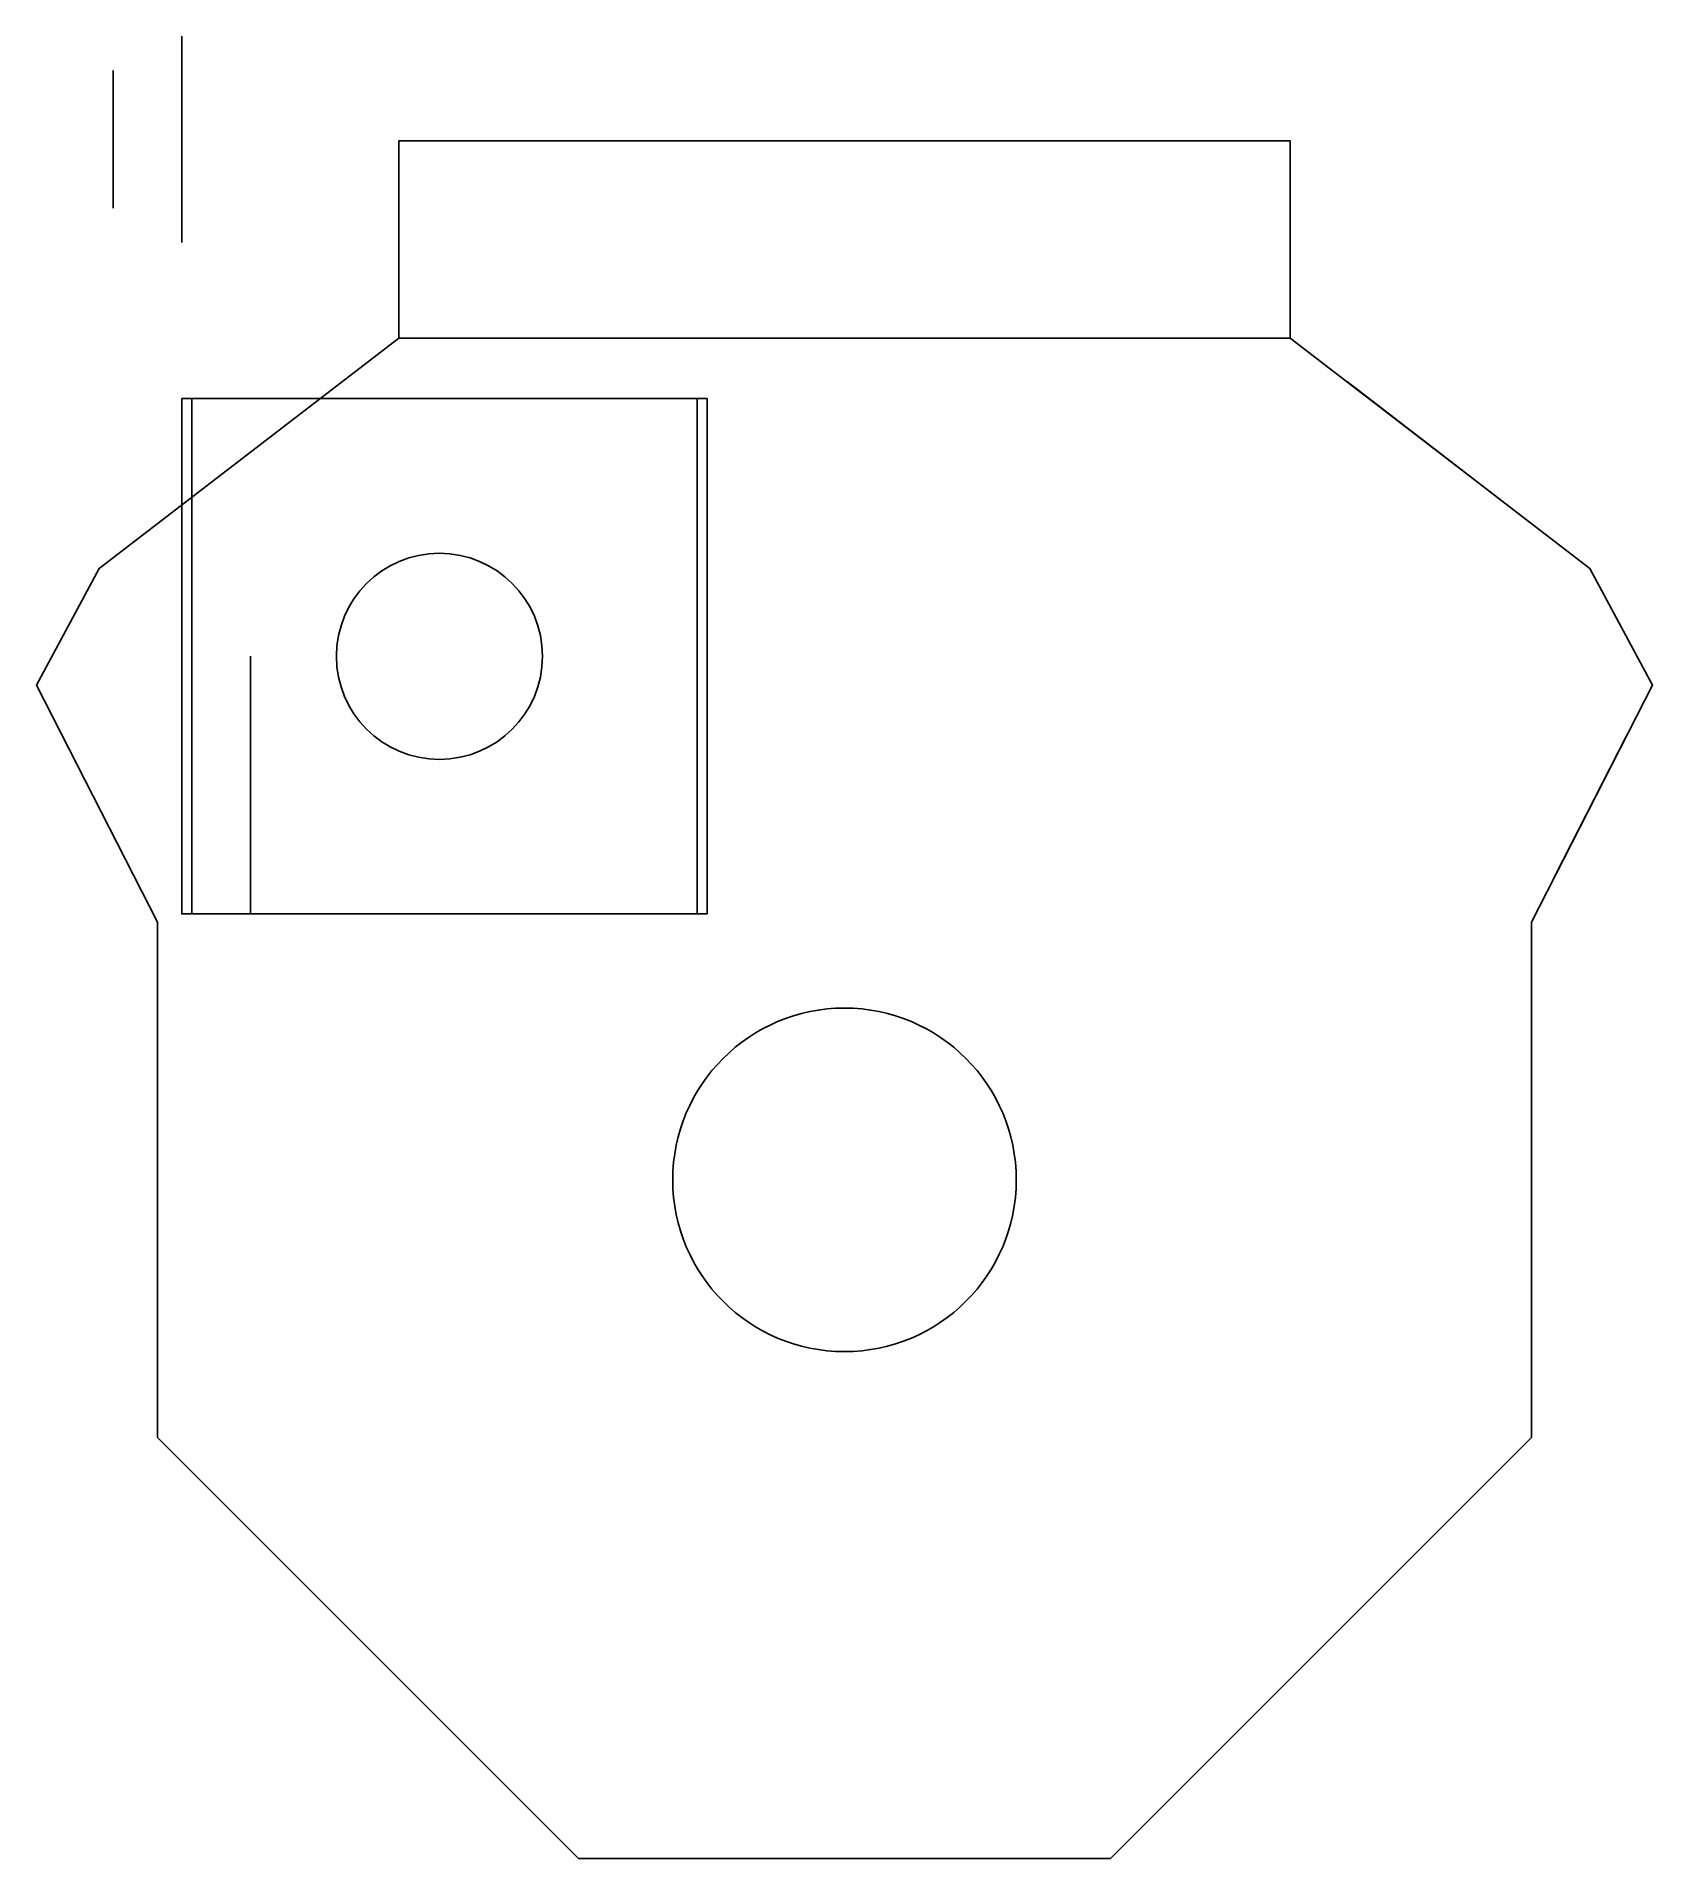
# Model space of a CAD drawing. Header units: millimetres. Extents: x 1063 to 5769, y -3851 to 1453.
import ezdxf

# ---------------------------------------------------------------- set-up
doc = ezdxf.new("R2010")
doc.units = ezdxf.units.MM

msp = doc.modelspace()

# ---------------------------------------------------------------- linework, layer by layer
at = {"extrusion": (1, 1.22465e-16, -2.67895e-17)}
for p, q in [((4713.7, 574.7, 1037119.5), (4713.7, 774.7, 1037119.5)), ((4713.7, 574.7, 1036118.2), (4713.7, 774.7, 1036118.2)), ((4713.7, 574.7, 1035113.6), (4713.7, 774.7, 1035113.6)), ((4713.7, 574.7, 1034113.8), (4713.7, 774.7, 1034113.8)), ((4713.7, 574.7, 1033117.1), (4713.7, 774.7, 1033117.1)), ((4713.7, 574.7, 1032120), (4713.7, 774.7, 1032120)), ((4713.7, 574.7, 1031118.1), (4713.7, 774.7, 1031118.1)), ((4713.7, 574.7, 1030115.3), (4713.7, 774.7, 1030115.3)), ((4713.7, 574.7, 1030107.6), (4713.7, 774.7, 1030107.6)), ((4713.7, 574.7, 1029114.7), (4713.7, 774.7, 1029114.7))]:
    msp.add_line(p, q, dxfattribs=at)
at = {"extrusion": (-1.46515e-17, -1.06672e-15, -1)}
for p, q in [((4713.7, 574.7, 1037119.5), (2118.3, 574.7, 1037119.5)), ((4713.7, 574.7, 1036118.2), (2118.3, 574.7, 1036118.2)), ((4713.7, 574.7, 1035113.6), (2118.3, 574.7, 1035113.6)), ((4713.7, 574.7, 1034113.8), (2118.3, 574.7, 1034113.8)), ((4713.7, 574.7, 1033117.1), (2118.3, 574.7, 1033117.1)), ((4713.7, 574.7, 1032120), (2118.3, 574.7, 1032120)), ((4713.7, 574.7, 1031118.1), (2118.3, 574.7, 1031118.1)), ((4713.7, 574.7, 1030115.3), (2118.3, 574.7, 1030115.3)), ((4713.7, 574.7, 1030107.6), (2118.3, 574.7, 1030107.6)), ((4713.7, 574.7, 1029114.7), (2118.3, 574.7, 1029114.7))]:
    msp.add_line(p, q, dxfattribs=at)
at = {"extrusion": (2.9362e-16, 1, 2.58638e-31)}
for p, q in [((1486.7, 398.2, 1027314.7), (2236.7, 398.2, 1027314.7)), ((2236.7, 398.2, 1028814.7), (1486.7, 398.2, 1028814.7)), ((1486.7, 398.2, 1028814.7), (1486.7, 398.2, 1027314.7)), ((2236.7, 398.2, 1027314.7), (2236.7, 398.2, 1028814.7)), ((1686.7, -1101.8, 1028814.7), (1686.7, -351.8, 1028814.7)), ((1516, -1101.8, 1038319.5), (1516, -1101.8, 1038419.5))]:
    msp.add_line(p, q, dxfattribs=at)
at = {"extrusion": (-2.07205e-17, -5.79857e-16, -1)}
for p, q in [((3016, 398.2, 1028814.7), (1516, 398.2, 1028814.7)), ((1516, 398.2, 1028814.7), (1516, -1101.8, 1028814.7)), ((3016, -1101.8, 1028814.7), (3016, 398.2, 1028814.7)), ((1516, -1101.8, 1028814.7), (3016, -1101.8, 1028814.7))]:
    msp.add_line(p, q, dxfattribs=at)
at = {"extrusion": (-1.71155e-16, -1, 1.18918e-15)}
msp.add_line((1516, -1101.8, 1027911.9), (1516, -1101.8, 1038319.5), dxfattribs=at)
at = {"extrusion": (-1.22465e-16, 1, -8.83022e-16)}
for p, q in [((5416, -1125.8, 1037619.5), (5416, -1125.8, 1037119.5)), ((5416, -1125.8, 1037119.5), (5416, -2625.8, 1037119.5)), ((5416, -1125.8, 1036618.2), (5416, -1125.8, 1036118.2)), ((5416, -1125.8, 1036118.2), (5416, -2625.8, 1036118.2)), ((5416, -1125.8, 1035613.6), (5416, -1125.8, 1035113.6)), ((5416, -1125.8, 1035113.6), (5416, -2625.8, 1035113.6)), ((5416, -1125.8, 1034613.8), (5416, -1125.8, 1034113.8)), ((5416, -1125.8, 1034113.8), (5416, -2625.8, 1034113.8)), ((5416, -1125.8, 1033617.1), (5416, -1125.8, 1033117.1)), ((5416, -1125.8, 1033117.1), (5416, -2625.8, 1033117.1)), ((5416, -1125.8, 1032620), (5416, -1125.8, 1032120)), ((5416, -1125.8, 1032120), (5416, -2625.8, 1032120)), ((5416, -1125.8, 1031618.1), (5416, -1125.8, 1031118.1)), ((5416, -1125.8, 1031118.1), (5416, -2625.8, 1031118.1)), ((5416, -1125.8, 1031618.1), (5416, -1125.8, 1031118.1)), ((5416, -1125.8, 1031118.1), (5416, -2625.8, 1031118.1)), ((5416, -1125.8, 1030607.6), (5416, -1125.8, 1030107.6)), ((5416, -1125.8, 1030107.6), (5416, -2625.8, 1030107.6)), ((5416, -1125.8, 1029614.7), (5416, -1125.8, 1029114.7)), ((5416, -1125.8, 1029114.7), (5416, -2625.8, 1029114.7)), ((5416, -2625.8, 1037119.5), (5416, -2625.8, 1037619.5)), ((5416, -2625.8, 1036118.2), (5416, -2625.8, 1036618.2)), ((5416, -2625.8, 1035113.6), (5416, -2625.8, 1035613.6)), ((5416, -2625.8, 1034113.8), (5416, -2625.8, 1034613.8)), ((5416, -2625.8, 1033117.1), (5416, -2625.8, 1033617.1)), ((5416, -2625.8, 1032120), (5416, -2625.8, 1032620)), ((5416, -2625.8, 1031118.1), (5416, -2625.8, 1031618.1)), ((5416, -2625.8, 1031118.1), (5416, -2625.8, 1031618.1)), ((5416, -2625.8, 1030107.6), (5416, -2625.8, 1030607.6)), ((5416, -2625.8, 1029114.7), (5416, -2625.8, 1029614.7))]:
    msp.add_line(p, q, dxfattribs=at)
at = {"extrusion": (-1.46515e-17, -1.06672e-15, -1)}
for elevation in [-1037119.5, -1036118.2, -1035113.6, -1034113.8, -1033117.1, -1032120, -1031118.1, -1030115.3, -1030107.6, -1029114.7]:
    msp.add_lwpolyline([(-5416, -2625.8), (-5416, -1125.8), (-5768.6, -435.7), (-5585.8, -95.7), (-4713.7, 574.7), (-4713.7, 1148.5), (-2118.3, 1148.5), (-2118.3, 574.7), (-1246.2, -95.7), (-1063.4, -435.7), (-1416, -1125.8), (-1416, -2625.8), (-2641.6, -3851.5), (-4190.4, -3851.5)], close=True, dxfattribs=dict(at, elevation=elevation))
at = {"extrusion": (0.609479, 0.792802, -5.28729e-16), "elevation": 3328.6}
for points in [[(-3596.8, 1037875.7), (-3596.8, 1037366.3), (-4265.6, 1037366.3), (-4265.6, 1037875.7)], [(-3596.8, 1036874.4), (-3596.8, 1036365), (-4265.6, 1036365), (-4265.6, 1036874.4)], [(-3596.8, 1035869.9), (-3596.8, 1035360.5), (-4265.6, 1035360.5), (-4265.6, 1035869.9)], [(-3596.8, 1034870), (-3596.8, 1034360.7), (-4265.6, 1034360.7), (-4265.6, 1034870)], [(-3596.8, 1033873.3), (-3596.8, 1033364), (-4265.6, 1033364), (-4265.6, 1033873.3)], [(-3596.8, 1032876.3), (-3596.8, 1032366.9), (-4265.6, 1032366.9), (-4265.6, 1032876.3)], [(-3596.8, 1031874.3), (-3596.8, 1031364.9), (-4265.6, 1031364.9), (-4265.6, 1031874.3)], [(-3596.8, 1030871.5), (-3596.8, 1030362.2), (-4265.6, 1030362.2), (-4265.6, 1030871.5)], [(-3596.8, 1030863.9), (-3596.8, 1030354.5), (-4265.6, 1030354.5), (-4265.6, 1030863.9)], [(-3596.8, 1029871), (-3596.8, 1029361.6), (-4265.6, 1029361.6), (-4265.6, 1029871)]]:
    msp.add_lwpolyline(points, close=True, dxfattribs=at)
at = {"extrusion": (-2.07205e-17, -5.79857e-16, -1), "elevation": -1028814.7}
msp.add_lwpolyline([(-2986.7, -1101.8), (-2986.7, 398.2), (-1486.7, 398.2), (-1486.7, -1101.8)], close=True, dxfattribs=at)
at = {"extrusion": (0.890527, -0.454931, 2.85227e-16), "elevation": 5335.3}
for points in [[(2063.6, 1037895.2), (2063.6, 1037445.3), (1613.7, 1037445.3), (1613.7, 1037895.2)], [(2063.6, 1036893.9), (2063.6, 1036444), (1613.7, 1036444), (1613.7, 1036893.9)], [(2063.6, 1035889.3), (2063.6, 1035439.4), (1613.7, 1035439.4), (1613.7, 1035889.3)], [(2063.6, 1034889.5), (2063.6, 1034439.6), (1613.7, 1034439.6), (1613.7, 1034889.5)], [(2063.6, 1033892.8), (2063.6, 1033442.9), (1613.7, 1033442.9), (1613.7, 1033892.8)], [(2063.6, 1032895.7), (2063.6, 1032445.8), (1613.7, 1032445.8), (1613.7, 1032895.7)], [(2063.6, 1031893.8), (2063.6, 1031443.9), (1613.7, 1031443.9), (1613.7, 1031893.8)], [(2063.6, 1030891), (2063.6, 1030441.1), (1613.7, 1030441.1), (1613.7, 1030891)], [(2063.6, 1030883.4), (2063.6, 1030433.5), (1613.7, 1030433.5), (1613.7, 1030883.4)], [(2063.6, 1029890.4), (2063.6, 1029440.5), (1613.7, 1029440.5), (1613.7, 1029890.4)]]:
    msp.add_lwpolyline(points, close=True, dxfattribs=at)
at = {"extrusion": (-1.46515e-17, -1.06672e-15, -1)}
for elevation in [-1037119.5, -1036118.2, -1035113.6, -1034113.8, -1033117.1, -1032120, -1031118.1, -1030115.3, -1030107.6, -1029114.7]:
    msp.add_lwpolyline([(-1416, -1125.8), (-1416, -2625.8)], dxfattribs=dict(at, elevation=elevation))
at = {"extrusion": (1, -2.91178e-17, -1.46515e-17), "elevation": 5416}
for points in [[(-1503.3, 1037945.1), (-2274.3, 1037945.1), (-2274.3, 1037369.5), (-1503.3, 1037369.5)], [(-1503.3, 1036943.8), (-2274.3, 1036943.8), (-2274.3, 1036368.2), (-1503.3, 1036368.2)], [(-1503.3, 1035939.3), (-2274.3, 1035939.3), (-2274.3, 1035363.6), (-1503.3, 1035363.6)], [(-1503.3, 1034939.4), (-2274.3, 1034939.4), (-2274.3, 1034363.8), (-1503.3, 1034363.8)], [(-1503.3, 1033942.7), (-2274.3, 1033942.7), (-2274.3, 1033367.1), (-1503.3, 1033367.1)], [(-1503.3, 1032945.7), (-2274.3, 1032945.7), (-2274.3, 1032370), (-1503.3, 1032370)], [(-1503.3, 1031943.7), (-2274.3, 1031943.7), (-2274.3, 1031368.1), (-1503.3, 1031368.1)], [(-1503.3, 1031943.7), (-2274.3, 1031943.7), (-2274.3, 1031368.1), (-1503.3, 1031368.1)], [(-1503.3, 1030933.3), (-2274.3, 1030933.3), (-2274.3, 1030357.6), (-1503.3, 1030357.6)], [(-1503.3, 1029940.4), (-2274.3, 1029940.4), (-2274.3, 1029364.7), (-1503.3, 1029364.7)]]:
    msp.add_lwpolyline(points, close=True, dxfattribs=at)
at = {"extrusion": (-1, 0, 0)}
for centre, radius in [((-1152.6, 1028059.1, -1486.7), 300), ((-1152.6, 1028059.1, -1286.7), 200)]:
    msp.add_circle(centre, radius, dxfattribs=at)
at = {"extrusion": (2.9362e-16, -1.83697e-16, -1)}
msp.add_circle((-2236.7, -351.8, -1028814.7), 300, dxfattribs=at)
at = {"extrusion": (-1.46515e-17, -1.06672e-15, -1)}
for centre in [(-3416, -1875.8, -1037119.5), (-3416, -1875.8, -1036118.2), (-3416, -1875.8, -1035113.6), (-3416, -1875.8, -1034113.8), (-3416, -1875.8, -1033117.1), (-3416, -1875.8, -1032120), (-3416, -1875.8, -1031118.1), (-3416, -1875.8, -1031118.1), (-3416, -1875.8, -1030107.6), (-3416, -1875.8, -1029114.7)]:
    msp.add_circle(centre, 500, dxfattribs=at)

doc.saveas('drawing.dxf')
